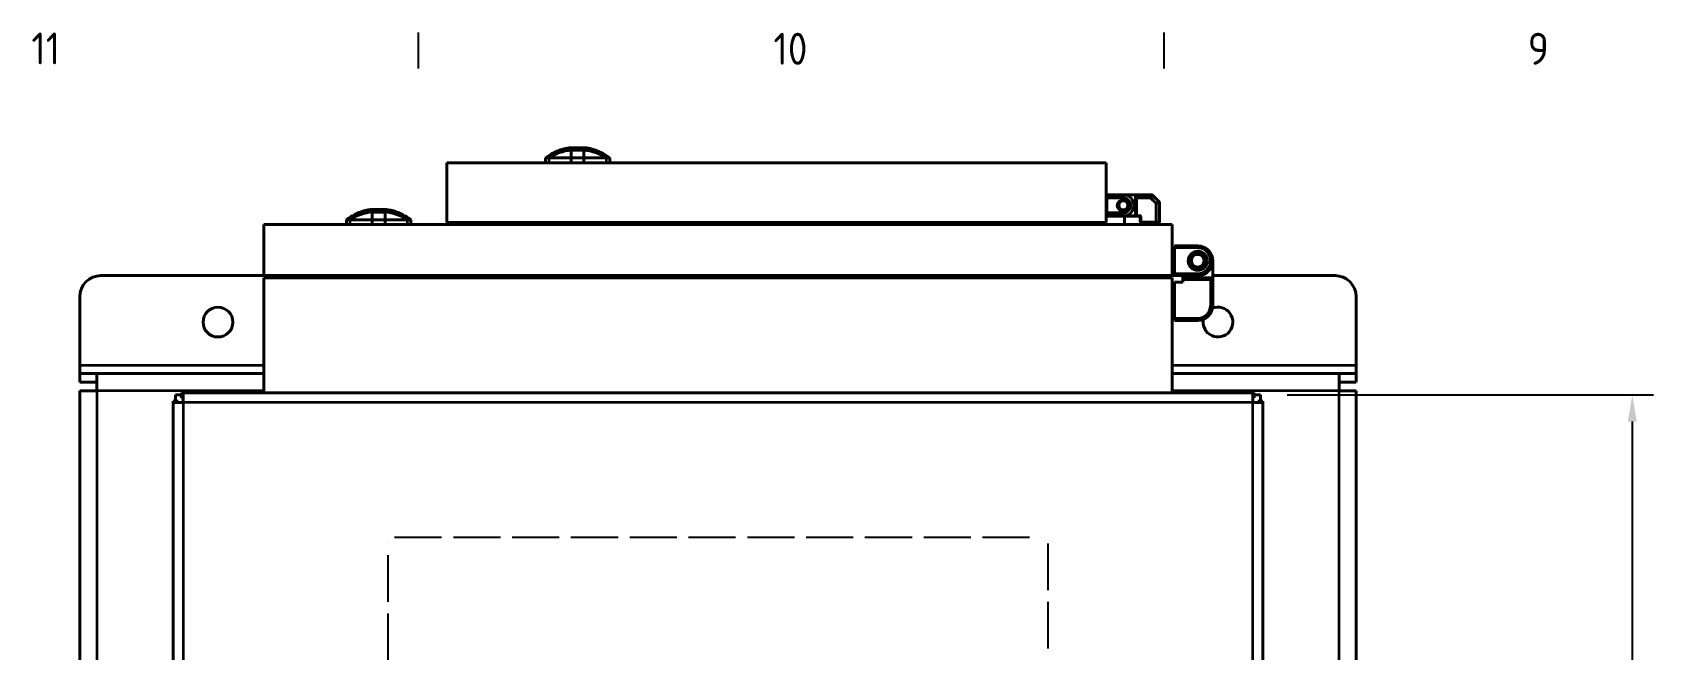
# Model space of a CAD drawing. Header units: millimetres. Extents: x 0 to 4205, y 0 to 2970.
# Drawn here: x 519 to 1281, y 2597 to 2887 of the extents above; entities that cross this region are included whole.
import ezdxf

# ---------------------------------------------------------------- set-up
doc = ezdxf.new("R2010")
doc.units = ezdxf.units.MM
doc.header["$LTSCALE"] = 5
doc.linetypes.add('DASHED', pattern=[0.2067, 0.1654, -0.0413])
doc.layers.get('0').update_dxf_attribs({"color": 3, "lineweight": 25})
for name, color, linetype, lineweight in [('가시적인 것(ISO)', 3, 'Continuous', 40), ('가시적인 좁은 것(ISO)', 3, 'Continuous', 35), ('경계(ISO)', 7, 'Continuous', 25), ('스케치 형상(ISO)', 3, 'Continuous', 25), ('치수(ISO)', 2, 'Continuous', 25)]:
    doc.layers.add(name, color=color, linetype=linetype, lineweight=lineweight)
doc.styles.add('문자 텍스트_PSTEK_POSCO', font='isocp.shx')
doc.styles.add('치수 텍스트_PSTEK_POSCO', font='isocp.shx')
doc.dimstyles.new('치수_PSTEK_POSCO', dxfattribs={"dimscale": 5, "dimtxt": 3.5, "dimasz": 2.5, "dimexe": 2, "dimexo": 2.5, "dimgap": 1, "dimtad": 1, "dimrnd": 1e-08, "dimdsep": 46, "dimtxsty": '치수 텍스트_PSTEK_POSCO', "dimcen": 0.09, "dimdle": 10, "dimclrd": 7, "dimclre": 7, "dimclrt": 2, "dimadec": 1, "dimazin": 2, "dimtfac": 1, "dimtmove": 0, "dimatfit": 3, "dimfxl": 0, "dimtolj": 1, "dimlwd": -1, "dimlwe": -1, "dimarcsym": 0})

# ---------------------------------------------------------------- blocks, each defined once
blk = doc.blocks.new('경계 Default Border')
at = {"layer": '경계(ISO)'}
for p, q in [((140.17, 574), (140.17, 577.4)), ((210.25, 574), (210.25, 577.4))]:
    blk.add_line(p, q, dxfattribs=at)
at = {"layer": '경계(ISO)', "color": 2, "char_height": 3, "attachment_point": 7, "style": '문자 텍스트_PSTEK_POSCO'}
for s, insert in [('11', (103.78, 574.4)), ('10', (173.53, 574.37)), ('9', (244.44, 574.37))]:
    blk.add_mtext(s, dxfattribs=dict(at, insert=insert))
blk = doc.blocks.new('*D46')
at = {"layer": 'Defpoints', "color": 0}
for p in [(1096.59, 2716.82), (1096.59, 2236.82), (1271.31, 2236.82)]:
    blk.add_point(p, dxfattribs=at)
at = {"layer": '치수(ISO)', "color": 7}
for p, q in [((1109.09, 2716.82), (1281.31, 2716.82)), ((1271.31, 2704.32), (1271.31, 2249.32)), ((1109.09, 2236.82), (1281.31, 2236.82))]:
    blk.add_line(p, q, dxfattribs=at)
for points in [[(1269.23, 2704.32), (1273.4, 2704.32), (1271.31, 2716.82)], [(1269.23, 2249.32), (1273.4, 2249.32), (1271.31, 2236.82)]]:
    blk.add_solid(points, dxfattribs=at)
at = {"layer": '치수(ISO)', "color": 2, "insert": (1257.56, 2460.18), "char_height": 17.5, "attachment_point": 4, "rotation": 90, "style": '치수 텍스트_PSTEK_POSCO'}
blk.add_mtext('\\A1;480', dxfattribs=at)

msp = doc.modelspace()

# ---------------------------------------------------------------- linework, layer by layer
at = {"layer": '가시적인 것(ISO)'}
for p, q in [((760.451, 2828.085), (760.451, 2825.816)), ((772.588, 2832.901), (772.588, 2831.657)), ((772.588, 2831.657), (772.588, 2828.085)), ((772.588, 2828.085), (772.588, 2825.816)), ((772.588, 2828.085), (778.588, 2828.085)), ((778.588, 2832.901), (778.588, 2831.657)), ((778.588, 2831.657), (778.588, 2828.085)), ((778.588, 2828.085), (778.588, 2825.816)), ((790.726, 2828.085), (790.726, 2825.816)), ((714.088, 2797.816), (714.088, 2825.816)), ((714.088, 2825.816), (1024.088, 2825.816)), ((1024.088, 2797.816), (1024.088, 2825.816)), ((1024.288, 2810.816), (1032.088, 2810.816)), ((1029.688, 2806.816), (1029.634, 2806.816)), ((1037.888, 2810.816), (1032.088, 2810.816)), ((1038.288, 2810.816), (1037.888, 2810.816)), ((1038.088, 2809.233), (1038.088, 2810.616)), ((1038.088, 2809.233), (1038.088, 2801.016)), ((1045.505, 2810.816), (1038.288, 2810.816)), ((1045.647, 2810.758), (1049.03, 2807.375)), ((1049.088, 2807.233), (1049.088, 2798.016)), ((1055.088, 2796.816), (628.088, 2796.816)), ((628.088, 2796.816), (628.088, 2772.816)), ((666.951, 2799.085), (666.951, 2796.816)), ((679.088, 2803.901), (679.088, 2802.657)), ((679.088, 2802.657), (679.088, 2799.085)), ((679.088, 2799.085), (679.088, 2796.816)), ((679.088, 2799.085), (685.088, 2799.085)), ((685.088, 2803.901), (685.088, 2802.657)), ((685.088, 2802.657), (685.088, 2799.085)), ((685.088, 2799.085), (685.088, 2796.816)), ((697.226, 2799.085), (697.226, 2796.816)), ((1024.088, 2797.816), (714.088, 2797.816)), ((741.088, 2796.816), (741.088, 2797.816)), ((997.088, 2796.816), (997.088, 2797.816)), ((1017.588, 2796.816), (1017.588, 2797.816)), ((1032.088, 2800.816), (1024.288, 2800.816)), ((1032.088, 2800.816), (1037.888, 2800.816)), ((1032.588, 2803.214), (1032.588, 2803.265)), ((1032.588, 2796.816), (1032.588, 2800.816)), ((1037.888, 2800.816), (1038.288, 2800.816)), ((1038.288, 2800.816), (1039.888, 2800.816)), ((1040.088, 2800.616), (1040.088, 2798.016)), ((1040.288, 2797.816), (1047.505, 2797.816)), ((1047.505, 2797.816), (1048.888, 2797.816)), ((1055.088, 2772.816), (1055.088, 2796.816)), ((1055.088, 2785.816), (1056.088, 2785.816)), ((1056.088, 2786.816), (1067.088, 2786.816)), ((1056.088, 2785.816), (1056.088, 2786.816)), ((1056.088, 2785.816), (1056.088, 2773.816)), ((1055.088, 2773.816), (1056.088, 2773.816)), ((1056.088, 2772.816), (1056.088, 2773.816)), ((1074.088, 2779.816), (1074.088, 2771.816)), ((628.088, 2772.816), (551.588, 2772.816)), ((628.088, 2772.816), (1055.088, 2772.816)), ((628.088, 2771.816), (1055.088, 2771.816)), ((628.088, 2717.816), (628.088, 2771.816)), ((648.088, 2771.816), (648.088, 2772.816)), ((1035.088, 2771.816), (1035.088, 2772.816)), ((1056.088, 2772.816), (1055.088, 2772.816)), ((1055.088, 2717.816), (1055.088, 2771.816)), ((1067.088, 2772.816), (1056.088, 2772.816)), ((1060.088, 2769.816), (1056.088, 2769.816)), ((1056.088, 2769.816), (1056.088, 2752.816)), ((1060.088, 2771.816), (1060.088, 2772.816)), ((1060.088, 2770.816), (1060.088, 2771.816)), ((1074.088, 2771.816), (1060.088, 2771.816)), ((1060.088, 2770.816), (1060.088, 2769.816)), ((1073.088, 2770.816), (1074.088, 2771.816)), ((1131.588, 2772.816), (1074.088, 2772.816)), ((1074.088, 2771.816), (1074.088, 2758.816)), ((541.588, 2762.816), (541.588, 2730.816)), ((1055.088, 2765.816), (1056.088, 2765.816)), ((1141.588, 2762.816), (1141.588, 2730.816)), ((1055.088, 2753.816), (1056.088, 2753.816)), ((1056.088, 2751.816), (1056.088, 2752.816)), ((1067.088, 2751.816), (1056.088, 2751.816)), ((541.588, 2730.816), (541.588, 2726.816)), ((1141.588, 2730.816), (1141.588, 2726.816)), ((541.588, 2722.816), (541.588, 2726.816)), ((541.588, 2726.816), (549.588, 2726.816)), ((549.588, 2722.816), (541.588, 2722.816)), ((549.588, 2718.816), (549.588, 2726.816)), ((549.588, 2726.816), (628.088, 2726.816)), ((1055.088, 2726.816), (1133.588, 2726.816)), ((1133.588, 2726.816), (1133.588, 2718.816)), ((1133.588, 2726.816), (1141.588, 2726.816)), ((1141.588, 2722.816), (1133.588, 2722.816)), ((1141.588, 2726.816), (1141.588, 2722.816)), ((541.588, 2500.253), (541.588, 2718.816)), ((549.588, 2718.816), (541.588, 2718.816)), ((587.888, 2713.89), (585.588, 2713.89)), ((585.588, 2713.89), (585.588, 2713.216)), ((585.588, 2240.416), (585.588, 2713.216)), ((590.188, 2713.216), (585.588, 2713.216)), ((586.588, 2713.89), (586.588, 2716.816)), ((586.588, 2716.816), (589.515, 2716.816)), ((587.888, 2713.216), (587.888, 2713.89)), ((590.188, 2717.816), (589.515, 2717.816)), ((589.515, 2715.516), (589.515, 2717.816)), ((590.188, 2715.516), (589.515, 2715.516)), ((589.588, 2713.216), (589.588, 2713.816)), ((589.588, 2713.816), (590.188, 2713.816)), ((590.188, 2717.816), (1092.988, 2717.816)), ((590.188, 2717.816), (590.188, 2713.216)), ((1092.988, 2713.216), (1092.988, 2717.816)), ((1093.662, 2717.816), (1092.988, 2717.816)), ((1092.988, 2715.516), (1093.662, 2715.516)), ((1092.988, 2713.816), (1093.588, 2713.816)), ((1097.588, 2713.216), (1092.988, 2713.216)), ((1093.588, 2713.816), (1093.588, 2713.216)), ((1093.662, 2715.516), (1093.662, 2717.816)), ((1093.662, 2716.816), (1096.588, 2716.816)), ((1095.288, 2713.216), (1095.288, 2713.89)), ((1095.288, 2713.89), (1097.588, 2713.89)), ((1096.588, 2716.816), (1096.588, 2713.89)), ((1097.588, 2713.216), (1097.588, 2713.89)), ((1097.588, 2713.216), (1097.588, 2240.416)), ((1141.588, 2718.816), (1133.588, 2718.816)), ((1141.588, 2718.816), (1141.588, 2500.253))]:
    msp.add_line(p, q, dxfattribs=at)
for centre, radius in [((1032.088, 2805.816), 2.65), ((1032.088, 2805.816), 2.6), ((1032.088, 2805.816), 2.1), ((1067.088, 2779.816), 4.5), ((1067.088, 2779.816), 4), ((1067.088, 2779.816), 3), ((606.588, 2751.016), 7)]:
    msp.add_circle(centre, radius, dxfattribs=at)
for centre, radius, start, end in [((775.588, 2808.076), 25.09, 106.012838, 127.108541), ((775.588, 2808.076), 25.09, 52.891459, 73.987162), ((1024.288, 2810.616), 0.2, 90, 180), ((1032.088, 2805.816), 5, 270, 90), ((1038.288, 2810.616), 0.2, 90, 180), ((1045.505, 2810.616), 0.2, 45, 90), ((1048.888, 2807.233), 0.2, 0, 45), ((682.088, 2779.076), 25.09, 106.012838, 127.108541), ((682.088, 2779.076), 25.09, 52.891459, 73.987162), ((1024.288, 2801.016), 0.2, 180, 270), ((1038.288, 2801.016), 0.2, 180, 270), ((1039.888, 2800.616), 0.2, 0, 90), ((1040.288, 2798.016), 0.2, 180, 270), ((1048.888, 2798.016), 0.2, 270, 0), ((1067.088, 2779.816), 7, 270, 90), ((551.588, 2762.816), 10, 90, 180), ((1131.588, 2762.816), 10, 0, 90), ((1067.088, 2758.816), 7, 270, 0), ((1076.588, 2751.016), 7, 169.211301, 112.013106)]:
    msp.add_arc(centre, radius, start, end, dxfattribs=at)
for points, knots in [([(762.125, 2828.085), (761.846, 2828.085), (761.602, 2828.085), (761.183, 2828.085), (761.009, 2828.085), (760.59, 2828.085), (760.506, 2828.085), (760.451, 2828.085)], [-0.79365146, -0.79365146, -0.79365146, -0.79365146, -0.59526888, -0.59526888, -0.39685764, -0.39685764, -0.000001, -0.000001, -0.000001, -0.000001]), ([(772.588, 2828.085), (772.152, 2828.085), (771.72, 2828.085), (770.871, 2828.085), (770.454, 2828.085), (769.228, 2828.085), (768.45, 2828.085), (767.227, 2828.085), (766.759, 2828.085), (765.424, 2828.085), (764.627, 2828.085), (763.228, 2828.085), (762.628, 2828.085), (762.125, 2828.085)], [-1.4345196, -1.4345196, -1.4345196, -1.4345196, -1.3002693, -1.3002693, -1.1658564, -1.1658564, -0.8969451, -0.8969451, -0.7176518, -0.7176518, -0.3586651, -0.3586651, -0.000001, -0.000001, -0.000001, -0.000001]), ([(768.667, 2832.193), (769.495, 2832.43), (770.465, 2832.631), (771.86, 2832.823), (772.224, 2832.866), (772.594, 2832.902)], [0, 0, 0, 0, 0.34312454, 0.34312454, 0.45974379, 0.45974379, 0.45974379, 0.45974379]), ([(778.583, 2832.902), (779.604, 2832.802), (780.583, 2832.65), (781.821, 2832.378), (782.176, 2832.288), (782.509, 2832.193)], [0, 0, 0, 0, 0.32177369, 0.32177369, 0.45994357, 0.45994357, 0.45994357, 0.45994357]), ([(789.052, 2828.085), (788.548, 2828.085), (787.948, 2828.085), (786.549, 2828.085), (785.752, 2828.085), (784.417, 2828.085), (783.949, 2828.085), (782.727, 2828.085), (781.948, 2828.085), (780.722, 2828.085), (780.306, 2828.085), (779.457, 2828.085), (779.025, 2828.085), (778.588, 2828.085)], [-1.4373876, -1.4373876, -1.4373876, -1.4373876, -1.077998, -1.077998, -0.718291, -0.718291, -0.538642, -0.538642, -0.2691978, -0.2691978, -0.1345178, -0.1345178, -0.000001, -0.000001, -0.000001, -0.000001]), ([(790.726, 2828.085), (790.67, 2828.085), (790.586, 2828.085), (790.168, 2828.085), (789.993, 2828.085), (789.575, 2828.085), (789.33, 2828.085), (789.052, 2828.085)], [-0.79418282, -0.79418282, -0.79418282, -0.79418282, -0.39706048, -0.39706048, -0.1985164, -0.1985164, -0.000001, -0.000001, -0.000001, -0.000001]), ([(1029.462, 2806.169), (1029.452, 2806.095), (1029.445, 2806.019), (1029.435, 2805.811), (1029.439, 2805.676), (1029.452, 2805.546)], [0, 0, 0, 0, 0.022913536, 0.022913536, 0.062612472, 0.062612472, 0.062612472, 0.062612472]), ([(1029.577, 2804.97), (1029.628, 2804.817), (1029.69, 2804.68), (1029.788, 2804.497), (1029.825, 2804.437), (1029.859, 2804.383)], [0, 0, 0, 0, 0.055769405, 0.055769405, 0.088259232, 0.088259232, 0.088259232, 0.088259232]), ([(1029.867, 2807.261), (1029.797, 2807.154), (1029.719, 2807.017), (1029.633, 2806.814), (1029.615, 2806.77), (1029.599, 2806.725)], [0, 0, 0, 0, 0.065708533, 0.065708533, 0.082771292, 0.082771292, 0.082771292, 0.082771292]), ([(1029.797, 2804.485), (1029.851, 2804.391), (1029.905, 2804.312), (1029.999, 2804.184), (1030.038, 2804.136), (1030.058, 2804.113)], [0.0673032, 0.0673032, 0.0673032, 0.0673032, 0.1163747, 0.1163747, 0.17009314, 0.17009314, 0.17009314, 0.17009314]), ([(1030.058, 2807.519), (1030.039, 2807.496), (1030, 2807.449), (1029.941, 2807.37), (1029.931, 2807.355), (1029.92, 2807.34)], [0, 0, 0, 0, 0.053116422, 0.053116422, 0.064098195, 0.064098195, 0.064098195, 0.064098195]), ([(1030.072, 2807.536), (1030.072, 2807.536), (1030.072, 2807.536), (1030.072, 2807.536), (1030.071, 2807.535), (1030.069, 2807.532), (1030.068, 2807.531), (1030.066, 2807.529)], [0.006297693, 0.006297693, 0.006297693, 0.006297693, 0.008435831, 0.008435831, 0.015164769, 0.015164769, 0.021717593, 0.021717593, 0.021717593, 0.021717593]), ([(668.625, 2799.085), (668.346, 2799.085), (668.102, 2799.085), (667.683, 2799.085), (667.509, 2799.085), (667.09, 2799.085), (667.006, 2799.085), (666.951, 2799.085)], [-0.79365146, -0.79365146, -0.79365146, -0.79365146, -0.59526888, -0.59526888, -0.39685764, -0.39685764, -0.000001, -0.000001, -0.000001, -0.000001]), ([(679.088, 2799.085), (678.652, 2799.085), (678.22, 2799.085), (677.371, 2799.085), (676.954, 2799.085), (675.728, 2799.085), (674.95, 2799.085), (673.727, 2799.085), (673.259, 2799.085), (671.924, 2799.085), (671.127, 2799.085), (669.728, 2799.085), (669.128, 2799.085), (668.625, 2799.085)], [-1.4345196, -1.4345196, -1.4345196, -1.4345196, -1.3002693, -1.3002693, -1.1658564, -1.1658564, -0.8969451, -0.8969451, -0.7176518, -0.7176518, -0.3586651, -0.3586651, -0.000001, -0.000001, -0.000001, -0.000001]), ([(675.167, 2803.193), (675.995, 2803.43), (676.965, 2803.631), (678.36, 2803.823), (678.724, 2803.866), (679.094, 2803.902)], [0, 0, 0, 0, 0.34312454, 0.34312454, 0.45974379, 0.45974379, 0.45974379, 0.45974379]), ([(685.083, 2803.902), (686.104, 2803.802), (687.083, 2803.65), (688.321, 2803.378), (688.676, 2803.288), (689.009, 2803.193)], [0, 0, 0, 0, 0.32177369, 0.32177369, 0.45994357, 0.45994357, 0.45994357, 0.45994357]), ([(695.552, 2799.085), (695.048, 2799.085), (694.448, 2799.085), (693.049, 2799.085), (692.252, 2799.085), (690.917, 2799.085), (690.449, 2799.085), (689.227, 2799.085), (688.448, 2799.085), (687.222, 2799.085), (686.806, 2799.085), (685.957, 2799.085), (685.525, 2799.085), (685.088, 2799.085)], [-1.4373876, -1.4373876, -1.4373876, -1.4373876, -1.077998, -1.077998, -0.718291, -0.718291, -0.538642, -0.538642, -0.2691978, -0.2691978, -0.1345178, -0.1345178, -0.000001, -0.000001, -0.000001, -0.000001]), ([(697.226, 2799.085), (697.17, 2799.085), (697.086, 2799.085), (696.668, 2799.085), (696.493, 2799.085), (696.075, 2799.085), (695.83, 2799.085), (695.552, 2799.085)], [-0.79418282, -0.79418282, -0.79418282, -0.79418282, -0.39706048, -0.39706048, -0.1985164, -0.1985164, -0.000001, -0.000001, -0.000001, -0.000001])]:
    msp.add_open_spline(points, degree=3, knots=knots, dxfattribs=at)
for points in [[(765.546, 2831.069), (765.637, 2831.108), (765.775, 2831.168), (765.958, 2831.244)], [(772.597, 2832.902), (772.594, 2832.902), (772.591, 2832.902), (772.588, 2832.901)], [(772.597, 2832.902), (773.559, 2832.879), (774.579, 2832.864), (775.587, 2832.864)], [(775.587, 2832.864), (776.596, 2832.864), (777.616, 2832.879), (778.579, 2832.902)], [(778.588, 2832.901), (778.585, 2832.902), (778.582, 2832.902), (778.579, 2832.902)], [(1029.724, 2807.013), (1029.671, 2806.909), (1029.62, 2806.79), (1029.576, 2806.66)], [(1029.622, 2804.847), (1029.651, 2804.773), (1029.682, 2804.703), (1029.714, 2804.639)], [(1029.92, 2804.292), (1029.983, 2804.203), (1030.035, 2804.141), (1030.058, 2804.113)], [(1030.024, 2804.154), (1030.05, 2804.122), (1030.067, 2804.103), (1030.071, 2804.097)], [(672.046, 2802.069), (672.137, 2802.108), (672.275, 2802.168), (672.458, 2802.244)], [(679.097, 2803.902), (679.094, 2803.902), (679.091, 2803.902), (679.088, 2803.901)], [(679.097, 2803.902), (680.059, 2803.879), (681.079, 2803.864), (682.087, 2803.864)], [(682.087, 2803.864), (683.096, 2803.864), (684.116, 2803.879), (685.079, 2803.902)], [(685.088, 2803.901), (685.085, 2803.902), (685.082, 2803.902), (685.079, 2803.902)]]:
    msp.add_open_spline(points, degree=3, dxfattribs=at)
at = {"layer": '가시적인 좁은 것(ISO)'}
for p, q in [((762.125, 2828.085), (762.125, 2825.816)), ((772.588, 2831.657), (778.588, 2831.657)), ((789.052, 2828.085), (789.052, 2825.816)), ((1024.288, 2809.233), (1024.088, 2809.233)), ((1024.288, 2810.816), (1024.288, 2810.758)), ((1024.288, 2809.375), (1024.288, 2810.758)), ((1024.288, 2810.758), (1032.088, 2810.758)), ((1024.288, 2809.375), (1024.288, 2809.233)), ((1032.088, 2809.375), (1024.288, 2809.375)), ((1024.288, 2809.233), (1024.288, 2802.399)), ((1032.088, 2809.233), (1024.288, 2809.233)), ((1032.088, 2810.758), (1032.088, 2810.816)), ((1032.088, 2809.375), (1032.088, 2810.758)), ((1032.088, 2809.375), (1032.088, 2809.233)), ((1037.888, 2810.616), (1033.488, 2810.616)), ((1037.888, 2810.616), (1037.888, 2810.816)), ((1037.888, 2810.616), (1038.088, 2810.616)), ((1037.888, 2801.016), (1037.888, 2810.616)), ((1038.288, 2809.233), (1038.088, 2809.233)), ((1038.288, 2810.816), (1038.288, 2810.758)), ((1038.288, 2809.375), (1038.288, 2810.758)), ((1045.505, 2810.758), (1038.288, 2810.758)), ((1044.933, 2809.375), (1038.288, 2809.375)), ((1038.288, 2809.375), (1038.288, 2809.233)), ((1044.933, 2809.233), (1038.288, 2809.233)), ((1038.288, 2809.233), (1038.288, 2801.016)), ((1045.505, 2810.758), (1044.933, 2809.375)), ((1044.933, 2809.233), (1044.933, 2809.375)), ((1045.033, 2809.333), (1044.933, 2809.233)), ((1047.505, 2806.66), (1044.933, 2809.233)), ((1045.605, 2810.716), (1045.033, 2809.333)), ((1047.605, 2806.76), (1045.033, 2809.333)), ((1045.505, 2810.816), (1045.505, 2810.758)), ((1045.605, 2810.716), (1045.647, 2810.758)), ((1045.605, 2810.716), (1048.988, 2807.333)), ((1047.605, 2806.76), (1047.505, 2806.66)), ((1047.505, 2798.016), (1047.505, 2806.66)), ((1047.647, 2806.66), (1047.505, 2806.66)), ((1048.988, 2807.333), (1047.605, 2806.76)), ((1049.03, 2807.233), (1047.647, 2806.66)), ((1047.647, 2798.016), (1047.647, 2806.66)), ((1049.03, 2807.375), (1048.988, 2807.333)), ((1049.03, 2807.233), (1049.03, 2798.016)), ((1049.03, 2807.233), (1049.088, 2807.233)), ((668.625, 2799.085), (668.625, 2796.816)), ((679.088, 2802.657), (685.088, 2802.657)), ((695.552, 2799.085), (695.552, 2796.816)), ((1024.088, 2802.399), (1024.288, 2802.399)), ((1024.288, 2802.399), (1032.088, 2802.399)), ((1024.288, 2802.399), (1024.288, 2802.258)), ((1024.288, 2802.258), (1032.088, 2802.258)), ((1024.288, 2800.875), (1024.288, 2802.258)), ((1024.288, 2800.875), (1024.288, 2800.816)), ((1032.088, 2800.875), (1024.288, 2800.875)), ((1032.088, 2802.258), (1032.088, 2802.399)), ((1032.088, 2802.258), (1032.088, 2800.875)), ((1032.088, 2800.875), (1032.088, 2800.816)), ((1033.488, 2801.016), (1037.888, 2801.016)), ((1038.088, 2801.016), (1037.888, 2801.016)), ((1037.888, 2800.816), (1037.888, 2801.016)), ((1038.088, 2801.016), (1038.288, 2801.016)), ((1038.288, 2801.016), (1039.888, 2801.016)), ((1038.288, 2801.016), (1038.288, 2800.816)), ((1039.888, 2800.816), (1039.888, 2801.016)), ((1040.088, 2800.616), (1040.288, 2800.616)), ((1040.088, 2798.016), (1040.288, 2798.016)), ((1040.288, 2800.616), (1040.288, 2798.016)), ((1040.288, 2798.016), (1047.505, 2798.016)), ((1040.288, 2798.016), (1040.288, 2797.816)), ((1047.505, 2797.816), (1047.505, 2798.016)), ((1047.505, 2798.016), (1047.647, 2798.016)), ((1047.647, 2798.016), (1049.03, 2798.016)), ((1049.088, 2798.016), (1049.03, 2798.016)), ((1067.088, 2785.816), (1056.088, 2785.816)), ((1067.088, 2786.816), (1067.088, 2785.816)), ((1056.088, 2773.816), (1067.088, 2773.816)), ((1067.088, 2773.816), (1067.088, 2772.816)), ((1073.088, 2770.816), (1060.088, 2770.816)), ((1073.088, 2770.816), (1073.088, 2758.816)), ((1074.088, 2758.816), (1073.088, 2758.816)), ((1056.088, 2752.816), (1067.088, 2752.816)), ((1067.088, 2751.816), (1067.088, 2752.816)), ((541.588, 2730.816), (628.088, 2730.816)), ((1055.088, 2730.816), (1141.588, 2730.816)), ((549.588, 2718.816), (549.588, 2501.177)), ((628.088, 2718.816), (549.588, 2718.816)), ((590.188, 2713.216), (590.188, 2240.416)), ((1092.988, 2713.216), (590.188, 2713.216)), ((1133.588, 2718.816), (1055.088, 2718.816)), ((1092.988, 2240.416), (1092.988, 2713.216)), ((1133.588, 2501.177), (1133.588, 2718.816))]:
    msp.add_line(p, q, dxfattribs=at)
msp.add_circle((1032.088, 2805.816), 2.85, dxfattribs=at)
for centre, radius, start, end in [((1032.088, 2805.816), 4.941, 270, 90), ((1032.088, 2805.816), 3.559, 270, 90), ((1032.088, 2805.816), 3.417, 270, 90), ((1039.888, 2800.616), 0.4, 0, 90), ((1067.088, 2758.816), 6, 270, 0)]:
    msp.add_arc(centre, radius, start, end, dxfattribs=at)
for centre, major_axis, ratio, start_param, end_param in [((775.588, 2807.857), (25.09, 0), 0.9554249, 1.6906526, 2.1372097), ((775.587, 2832.564), (0, 0.3), 0.0001228, 0, 0.0910911), ((775.588, 2807.857), (25.09, 0), 0.9554249, 1.0043829, 1.45094), ((1024.288, 2810.616), (-0.2, 0), 0.7071068, 4.712389, 6.2831853), ((1024.288, 2809.233), (-0.2, 0), 0.7071068, 4.712389, 6.2831853), ((1038.288, 2810.616), (-0.2, 0), 0.7071068, 4.712389, 6.2831853), ((1038.288, 2809.233), (-0.2, 0), 0.7071068, 4.712389, 6.2831853), ((1044.933, 2809.233), (-0.185, 0.077), 0.6785983, 4.4383748, 4.9864032), ((1045.505, 2810.616), (-0.185, 0.077), 0.6785983, 4.4383748, 4.9864032), ((1047.505, 2806.66), (-0.077, 0.185), 0.6785983, 4.4383748, 4.9864032), ((1048.888, 2807.233), (-0.077, 0.185), 0.6785983, 4.4383748, 4.9864032), ((682.088, 2778.857), (25.09, 0), 0.9554249, 1.6906526, 2.1372097), ((682.087, 2803.564), (0, 0.3), 0.0001228, 0, 0.0910911), ((682.088, 2778.857), (25.09, 0), 0.9554249, 1.0043829, 1.45094), ((1024.288, 2802.399), (-0.2, 0), 0.7071068, 0, 1.5707963), ((1024.288, 2801.016), (-0.2, 0), 0.7071068, 0, 1.5707963), ((1047.505, 2798.016), (0, -0.2), 0.7071068, 0, 1.5707963), ((1048.888, 2798.016), (0, -0.2), 0.7071068, 0, 1.5707963)]:
    msp.add_ellipse(centre, major_axis=major_axis, ratio=ratio, start_param=start_param, end_param=end_param, dxfattribs=at)
for points, knots in [([(772.588, 2832.901), (772.306, 2832.873), (772.025, 2832.841), (771.744, 2832.805), (771.582, 2832.784), (771.42, 2832.762), (771.258, 2832.738), (770.899, 2832.685), (770.542, 2832.624), (770.187, 2832.555), (770.107, 2832.539), (770.027, 2832.523), (769.948, 2832.507), (769.514, 2832.416), (769.083, 2832.312), (768.667, 2832.193)], [0.00000793, 0.00000793, 0.00000793, 0.00000793, 0.21119499, 0.21119499, 0.21119499, 0.33333333, 0.33333333, 0.33333333, 0.60556696, 0.60556696, 0.60556696, 0.66666667, 0.66666667, 0.66666667, 0.99999999, 0.99999999, 0.99999999, 0.99999999]), ([(775.587, 2832.862), (775.111, 2832.862), (774.624, 2832.866), (774.124, 2832.872), (774.083, 2832.873), (774.041, 2832.873), (774, 2832.874), (773.539, 2832.88), (773.067, 2832.889), (772.588, 2832.901)], [0.00000001, 0.00000001, 0.00000001, 0.00000001, 0.5, 0.5, 0.5, 0.54110047, 0.54110047, 0.54110047, 0.9999982, 0.9999982, 0.9999982, 0.9999982]), ([(778.588, 2832.901), (778.235, 2832.892), (777.863, 2832.885), (777.469, 2832.878), (777.376, 2832.877), (777.281, 2832.875), (777.185, 2832.874), (776.685, 2832.867), (776.152, 2832.862), (775.587, 2832.862)], [0, 0, 0, 0, 0.4038634, 0.4038634, 0.4038634, 0.5, 0.5, 0.5, 1, 1, 1, 1]), ([(782.509, 2832.193), (782.137, 2832.3), (781.741, 2832.397), (781.332, 2832.485), (781.264, 2832.499), (781.195, 2832.514), (781.126, 2832.528), (780.78, 2832.598), (780.424, 2832.661), (780.045, 2832.719), (779.895, 2832.742), (779.742, 2832.764), (779.585, 2832.785), (779.266, 2832.828), (778.934, 2832.867), (778.588, 2832.901)], [0, 0, 0, 0, 0.33333333, 0.33333333, 0.33333333, 0.38903885, 0.38903885, 0.38903885, 0.66666667, 0.66666667, 0.66666667, 0.77640056, 0.77640056, 0.77640056, 0.99998914, 0.99998914, 0.99998914, 0.99998914]), ([(679.088, 2803.901), (678.806, 2803.873), (678.525, 2803.841), (678.244, 2803.805), (678.082, 2803.784), (677.92, 2803.762), (677.758, 2803.738), (677.399, 2803.685), (677.042, 2803.624), (676.687, 2803.555), (676.607, 2803.539), (676.527, 2803.523), (676.448, 2803.507), (676.014, 2803.416), (675.583, 2803.312), (675.167, 2803.193)], [0.00000793, 0.00000793, 0.00000793, 0.00000793, 0.21119499, 0.21119499, 0.21119499, 0.33333333, 0.33333333, 0.33333333, 0.60556696, 0.60556696, 0.60556696, 0.66666667, 0.66666667, 0.66666667, 0.99999999, 0.99999999, 0.99999999, 0.99999999]), ([(682.087, 2803.862), (681.611, 2803.862), (681.124, 2803.866), (680.624, 2803.872), (680.583, 2803.873), (680.541, 2803.873), (680.5, 2803.874), (680.039, 2803.88), (679.567, 2803.889), (679.088, 2803.901)], [0.00000001, 0.00000001, 0.00000001, 0.00000001, 0.5, 0.5, 0.5, 0.54110047, 0.54110047, 0.54110047, 0.9999982, 0.9999982, 0.9999982, 0.9999982]), ([(685.088, 2803.901), (684.735, 2803.892), (684.363, 2803.885), (683.969, 2803.878), (683.876, 2803.877), (683.781, 2803.875), (683.685, 2803.874), (683.185, 2803.867), (682.652, 2803.862), (682.087, 2803.862)], [0, 0, 0, 0, 0.4038634, 0.4038634, 0.4038634, 0.5, 0.5, 0.5, 1, 1, 1, 1]), ([(689.009, 2803.193), (688.637, 2803.3), (688.241, 2803.397), (687.832, 2803.485), (687.764, 2803.499), (687.695, 2803.514), (687.626, 2803.528), (687.28, 2803.598), (686.924, 2803.661), (686.545, 2803.719), (686.395, 2803.742), (686.242, 2803.764), (686.085, 2803.785), (685.766, 2803.828), (685.434, 2803.867), (685.088, 2803.901)], [0, 0, 0, 0, 0.33333333, 0.33333333, 0.33333333, 0.38903885, 0.38903885, 0.38903885, 0.66666667, 0.66666667, 0.66666667, 0.77640056, 0.77640056, 0.77640056, 0.99998914, 0.99998914, 0.99998914, 0.99998914]), ([(1067.088, 2773.816), (1067.432, 2773.816), (1067.774, 2773.846), (1068.112, 2773.904), (1068.135, 2773.908), (1068.156, 2773.912), (1068.18, 2773.916), (1068.515, 2773.978), (1068.841, 2774.068), (1069.16, 2774.185), (1069.206, 2774.202), (1069.25, 2774.219), (1069.297, 2774.237), (1069.579, 2774.349), (1069.851, 2774.482), (1070.113, 2774.634), (1070.2, 2774.685), (1070.285, 2774.738), (1070.371, 2774.794), (1070.718, 2775.021), (1071.038, 2775.281), (1071.331, 2775.573), (1071.587, 2775.829), (1071.818, 2776.106), (1072.024, 2776.404), (1072.053, 2776.447), (1072.082, 2776.49), (1072.11, 2776.533), (1072.304, 2776.83), (1072.471, 2777.141), (1072.609, 2777.467), (1072.629, 2777.513), (1072.649, 2777.562), (1072.667, 2777.608), (1072.801, 2777.946), (1072.904, 2778.295), (1072.974, 2778.653), (1072.979, 2778.676), (1072.984, 2778.702), (1072.988, 2778.724), (1073.055, 2779.085), (1073.088, 2779.449), (1073.088, 2779.816), (1073.088, 2780.16), (1073.059, 2780.501), (1073, 2780.84), (1072.996, 2780.863), (1072.992, 2780.884), (1072.988, 2780.908), (1072.926, 2781.242), (1072.836, 2781.569), (1072.719, 2781.888), (1072.702, 2781.934), (1072.686, 2781.978), (1072.667, 2782.025), (1072.555, 2782.307), (1072.423, 2782.579), (1072.27, 2782.841), (1072.219, 2782.928), (1072.167, 2783.013), (1072.11, 2783.099), (1071.884, 2783.446), (1071.623, 2783.766), (1071.331, 2784.059), (1071.075, 2784.315), (1070.798, 2784.546), (1070.5, 2784.751), (1070.458, 2784.781), (1070.414, 2784.81), (1070.371, 2784.838), (1070.075, 2785.032), (1069.763, 2785.198), (1069.437, 2785.337), (1069.391, 2785.357), (1069.342, 2785.377), (1069.297, 2785.395), (1068.958, 2785.529), (1068.609, 2785.631), (1068.252, 2785.702), (1068.228, 2785.707), (1068.202, 2785.712), (1068.18, 2785.716), (1067.82, 2785.783), (1067.456, 2785.816), (1067.088, 2785.816)], [0, 0, 0, 0, 0.0585937, 0.0585937, 0.0585937, 0.0625, 0.0625, 0.0625, 0.1171875, 0.1171875, 0.1171875, 0.125, 0.125, 0.125, 0.171875, 0.171875, 0.171875, 0.1875, 0.1875, 0.1875, 0.25, 0.25, 0.25, 0.3046875, 0.3046875, 0.3046875, 0.3125, 0.3125, 0.3125, 0.3671875, 0.3671875, 0.3671875, 0.375, 0.375, 0.375, 0.4335937, 0.4335937, 0.4335937, 0.4375, 0.4375, 0.4375, 0.5, 0.5, 0.5, 0.5585937, 0.5585937, 0.5585937, 0.5625, 0.5625, 0.5625, 0.6171875, 0.6171875, 0.6171875, 0.625, 0.625, 0.625, 0.671875, 0.671875, 0.671875, 0.6875, 0.6875, 0.6875, 0.75, 0.75, 0.75, 0.8046875, 0.8046875, 0.8046875, 0.8125, 0.8125, 0.8125, 0.8671875, 0.8671875, 0.8671875, 0.875, 0.875, 0.875, 0.9335937, 0.9335937, 0.9335937, 0.9375, 0.9375, 0.9375, 1, 1, 1, 1])]:
    msp.add_open_spline(points, degree=3, knots=knots, dxfattribs=at)
at = {"layer": '스케치 형상(ISO)', "color": 2, "linetype": 'DASHED', "ltscale": 26.511852}
for p, q in [((686.588, 2373.019), (686.588, 2647.019)), ((996.588, 2647.019), (996.588, 2373.019))]:
    msp.add_line(p, q, dxfattribs=at)
at = {"layer": '스케치 형상(ISO)', "color": 2, "linetype": 'DASHED', "ltscale": 26.740555}
msp.add_line((689.588, 2650.019), (993.588, 2650.019), dxfattribs=at)

# ---------------------------------------------------------------- block references
at = {"xscale": 5, "yscale": 5, "zscale": 5}
msp.add_blockref('경계 Default Border', (0, 0), dxfattribs=at)

# ---------------------------------------------------------------- dimensions: what is measured, and where the dimension line sits
at = {"layer": '치수(ISO)', "color": 7}
dim = msp.add_linear_dim(base=(1271.315, 2236.816), p1=(1096.588, 2716.816), p2=(1096.588, 2236.816), angle=90, dimstyle='치수_PSTEK_POSCO', override={"dimdec": 2, "dimtp": 0, "dimtm": 0, "dimtdec": 2, "dimtofl": 0, "dimatfit": 1}, dxfattribs=at)
dim.commit()
dim.dimension.update_dxf_attribs({"geometry": '*D46', "text_midpoint": (1271.315, 2476.816), "dimtype": 160})

doc.saveas('drawing.dxf')
